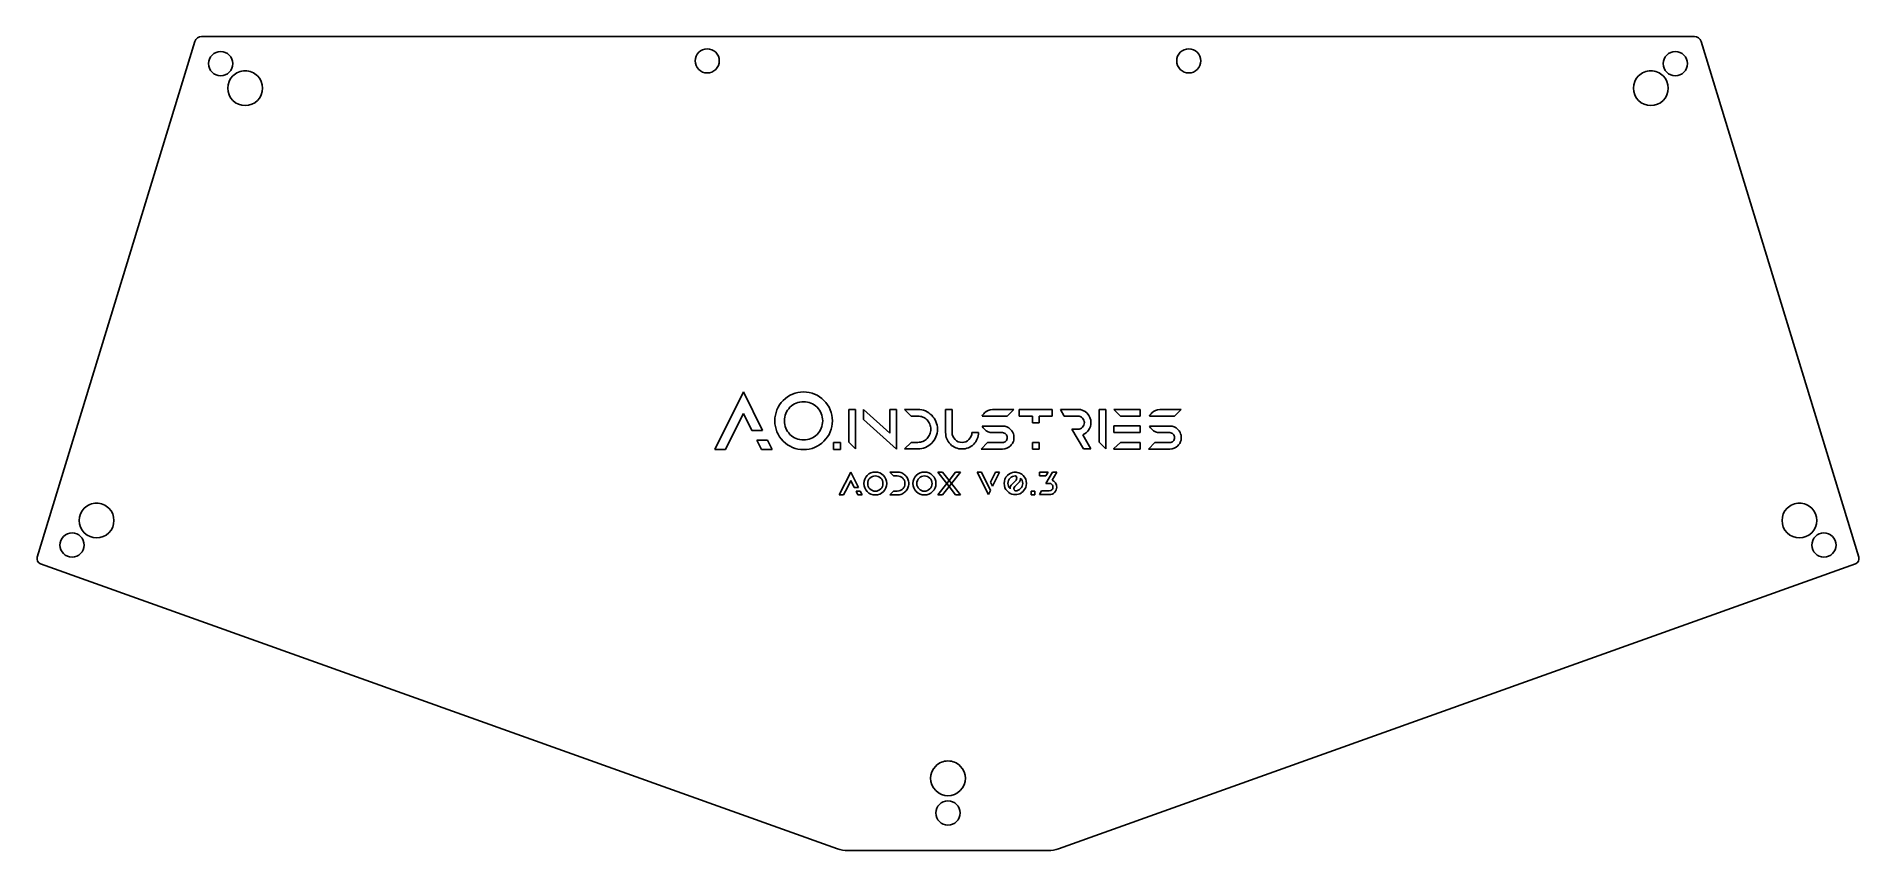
# Model space of a CAD drawing. Extents: x -177 to 177, y -79 to 79.
import ezdxf

# ---------------------------------------------------------------- set-up
doc = ezdxf.new("R2010")
doc.units = 0
doc.layers.add('Bottom', color=7, linetype='CONTINUOUS')

msp = doc.modelspace()

# ---------------------------------------------------------------- linework, layer by layer
at = {"layer": 'Bottom', "color": 4}
for p, q in [((-146.190126, 78.076998), (-176.793879, -22.023651)), ((144.996111, 79.034046), (-144.897189, 79.034046)), ((176.8928, -22.023651), (146.288518, 78.077518)), ((-176.14482, -23.316588), (-21.408353, -78.597326)), ((21.507272, -78.597326), (176.243222, -23.316588)), ((-19.466347, -78.934255), (19.565287, -78.934255))]:
    msp.add_line(p, q, dxfattribs=at)
at = {"layer": 'Bottom', "color": 7}
for p, q in [((-134.040245, 66.622972), (-134.040245, 66.622972)), ((138.91285, 66.622972), (138.91285, 66.622972)), ((-39.671608, 10.050158), (-45.254468, -1.131516)), ((-35.955018, 2.585076), (-39.671608, 10.050158)), ((-24.047419, 8.407196), (-24.047419, 8.407196)), ((-41.314564, 2.585076), (-39.671608, 5.870982)), ((-39.671608, 5.870982), (-38.044603, 2.585076)), ((-17.93002, 6.675195), (-19.191168, 6.675195)), ((-19.191168, 6.675195), (-19.191168, 0.292778)), ((-17.93002, -0.968343), (-17.93002, 6.675195)), ((-11.243145, 2.069336), (-16.342484, 6.66422)), ((-16.342484, 6.66422), (-16.342484, 4.723211)), ((-16.342484, 4.723211), (-9.960078, -1.023185)), ((-11.243145, 6.66422), (-11.243145, 2.069336)), ((-9.960078, 6.66422), (-11.243145, 6.66422)), ((-9.960078, -1.023185), (-9.960078, 6.66422)), ((-5.819617, 6.66422), (-8.374751, 6.66422)), ((-8.374751, 6.66422), (-7.113634, 5.370204)), ((-7.113634, 5.370204), (-5.819617, 5.370204)), ((-2.288455, 4.306588), (-2.288455, 4.30646)), ((0.854078, 6.66422), (-0.407039, 6.66422)), ((-0.407039, 6.66422), (-0.407039, 2.178996)), ((0.854078, 2.178996), (0.854078, 6.66422)), ((6.676685, 5.348281), (11.567684, 5.348281)), ((12.850732, 6.631325), (8.694491, 6.631325)), ((11.567684, 5.348281), (12.850732, 6.631325)), ((13.900609, 6.631325), (13.900609, 5.348281)), ((20.293975, 6.631325), (13.900609, 6.631325)), ((13.900609, 5.348281), (16.455744, 5.348281)), ((16.455744, 5.348281), (16.455744, 4.065188)), ((16.455744, 4.065188), (17.727831, 4.065188)), ((17.727831, 4.065188), (17.727831, 5.348281)), ((17.727831, 5.348281), (20.293975, 5.348281)), ((20.293975, 5.348281), (20.293975, 6.631325)), ((25.256404, 6.66422), (21.889742, 6.66422)), ((21.889742, 6.66422), (22.62448, 5.370204)), ((22.62448, 5.370204), (25.256404, 5.370204)), ((30.668802, 6.675195), (29.407685, 6.675195)), ((29.407685, 6.675195), (29.407685, 0.292778)), ((30.668802, -0.968343), (30.668802, 6.675195)), ((32.256339, 6.66422), (33.517486, 5.370204)), ((37.366667, 6.66422), (32.256339, 6.66422)), ((33.517486, 5.370204), (37.366667, 5.370204)), ((37.366667, 5.370204), (37.366667, 6.66422)), ((39.168743, 5.348281), (44.059722, 5.348281)), ((45.34279, 6.631325), (41.186549, 6.631325)), ((44.059722, 5.348281), (45.34279, 6.631325)), ((-43.180834, -1.131516), (-41.314564, 2.585076)), ((-38.044603, 2.585076), (-35.955018, 2.585076)), ((-35.013908, 0.718806), (-37.103492, 0.718806)), ((-37.103492, 0.718806), (-36.178333, -1.131516)), ((-34.104699, -1.131516), (-35.013908, 0.718806)), ((-25.371355, 1.819427), (-25.371355, 1.819427)), ((-22.200692, 0.268177), (-22.200692, -1.119563)), ((-20.812953, 0.268177), (-22.200692, 0.268177)), ((-22.200692, 0.268177), (-22.200692, -1.119563)), ((-20.812953, 0.268177), (-22.200692, 0.268177)), ((-20.812953, -1.119563), (-20.812953, 0.268177)), ((-20.812953, -1.119563), (-20.812953, 0.268177)), ((-19.191168, 0.292778), (-17.93002, -0.968343)), ((-7.113634, 0.270983), (-8.374751, -1.012084)), ((-5.819617, 0.270983), (-7.113634, 0.270983)), ((5.975347, 2.178996), (4.70326, 2.178996)), ((7.751453, 0.238033), (6.468406, -1.045011)), ((10.613606, 3.429168), (6.676685, 3.429168)), ((10.613666, 0.238033), (7.751453, 0.238033)), ((8.694491, 2.157075), (10.613606, 2.157075)), ((12.192833, 2.771273), (12.192753, 2.771174)), ((17.738811, 0.237959), (16.455744, 0.237959)), ((16.455744, 0.237959), (16.455744, -1.045082)), ((17.738811, -1.045082), (17.738811, 0.237959)), ((25.256404, 2.815044), (24.104947, 2.825124)), ((24.104947, 2.825124), (26.342062, -1.013105)), ((27.811558, -1.013105), (26.232412, 1.739421)), ((27.350969, 2.649634), (27.350969, 2.650538)), ((29.407685, 0.292778), (30.668802, -0.968343)), ((37.366667, 3.451115), (32.256339, 3.451115)), ((32.256339, 3.451115), (32.256339, 2.178996)), ((32.256339, 2.178996), (37.366667, 2.178996)), ((33.517486, 0.259799), (32.256339, -0.913525)), ((37.366667, 0.259799), (33.517486, 0.259799)), ((37.366667, 2.178996), (37.366667, 3.451115)), ((37.366667, -1.023268), (37.366667, 0.259799)), ((40.243291, 0.238033), (38.960234, -1.045011)), ((43.105635, 3.429168), (39.168743, 3.429168)), ((43.105505, 0.238033), (40.243291, 0.238033)), ((41.186549, 2.157075), (43.105635, 2.157075)), ((44.684651, 2.771273), (44.684791, 2.771174)), ((-45.254468, -1.131516), (-43.180834, -1.131516)), ((-36.178333, -1.131516), (-34.104699, -1.131516)), ((-22.200692, -1.119563), (-20.812953, -1.131526)), ((-22.200692, -1.119563), (-20.812953, -1.131526)), ((-20.812953, -1.131526), (-20.812953, -1.119563)), ((-20.812953, -1.119563), (-20.812953, -1.119563)), ((-20.812953, -1.131526), (-20.812953, -1.119563)), ((-20.812953, -1.119563), (-20.812953, -1.119563)), ((-8.374751, -1.012084), (-5.819617, -1.012084)), ((6.468406, -1.045011), (10.613666, -1.045011)), ((16.455744, -1.045082), (17.738811, -1.045082)), ((26.342062, -1.013105), (27.811558, -1.013105)), ((32.256339, -0.913525), (32.256339, -1.023268)), ((32.256339, -1.023268), (37.366667, -1.023268)), ((38.960234, -1.045011), (43.105505, -1.045011)), ((-18.835448, -5.485411), (-21.061323, -9.943527)), ((-17.353642, -8.461728), (-18.835448, -5.485411)), ((-12.493142, -6.140748), (-12.493142, -6.140748)), ((-9.789898, -5.485413), (-11.271695, -5.485413)), ((-11.271695, -5.485413), (-10.540337, -6.235851)), ((-10.540337, -6.235851), (-9.789898, -6.235851)), ((-7.742093, -6.852736), (-7.742093, -6.852736)), ((-2.953173, -6.140455), (-2.953173, -6.140455)), ((-1.004148, -5.48551), (-1.951736, -5.48551)), ((-1.951736, -5.48551), (-0.20919, -7.717747)), ((0.255069, -7.11358), (-1.004148, -5.48551)), ((1.526997, -5.48551), (0.255069, -7.11358)), ((0.732038, -7.717747), (2.468225, -5.48551)), ((2.468225, -5.48551), (1.526997, -5.48551)), ((6.536396, -5.5293), (5.730587, -5.5293)), ((5.730587, -5.5293), (7.900083, -9.868304)), ((6.902115, -6.248335), (6.536396, -5.5293)), ((6.536396, -5.5293), (7.893893, -8.250476)), ((8.302992, -9.056291), (6.536396, -5.5293)), ((7.261634, -6.973569), (6.902115, -6.248335)), ((7.893893, -8.250476), (7.261634, -6.973569)), ((9.25758, -5.5293), (8.302992, -7.432264)), ((8.712101, -8.244277), (10.063388, -5.5293)), ((10.063388, -5.5293), (9.25758, -5.5293)), ((13.254141, -7.054148), (12.491682, -7.816575)), ((14.654988, -6.155356), (14.654988, -6.155356)), ((19.492787, -5.523102), (17.812971, -5.516902)), ((17.812971, -5.516902), (17.812971, -6.242135)), ((17.812971, -6.242135), (19.077478, -6.242135)), ((20.329595, -5.523102), (19.065078, -7.692604)), ((19.077478, -6.242135), (19.492787, -5.523102)), ((20.261405, -7.078944), (21.160203, -5.523102)), ((20.261405, -7.078944), (20.261405, -7.078944)), ((21.160203, -5.523102), (20.329595, -5.523102)), ((-21.061323, -9.943527), (-20.234565, -9.943527)), ((-20.234565, -9.943527), (-19.490487, -8.461728)), ((-19.490487, -8.461728), (-18.835448, -7.151639)), ((-18.835448, -7.151639), (-18.18676, -8.461728)), ((-18.18676, -8.461728), (-17.353642, -8.461728)), ((-16.978422, -9.205807), (-17.811541, -9.205807)), ((-17.811541, -9.205807), (-17.442681, -9.943527)), ((-17.442681, -9.943527), (-16.615923, -9.943527)), ((-16.615923, -9.943527), (-16.978422, -9.205807)), ((-13.020991, -8.767285), (-13.020991, -8.767285)), ((-10.540337, -9.193077), (-11.271695, -9.937157)), ((-11.271695, -9.937157), (-9.789898, -9.937157)), ((-9.789898, -9.193077), (-10.540337, -9.193077)), ((-3.481032, -8.766992), (-3.481032, -8.766992)), ((-0.20919, -7.717747), (-1.951736, -9.937266)), ((-1.951736, -9.937266), (-1.004148, -9.937266)), ((-1.004148, -9.937266), (0.255069, -8.315554)), ((-0.20919, -7.717747), (0.255069, -7.11358)), ((0.255069, -8.315554), (-0.20919, -7.717747)), ((0.255069, -7.11358), (0.732038, -7.717747)), ((0.732038, -7.717747), (0.255069, -8.315554)), ((0.255069, -8.315554), (1.526997, -9.937266)), ((2.468225, -9.937266), (0.732038, -7.717747)), ((1.526997, -9.937266), (2.468225, -9.937266)), ((7.900083, -9.868304), (8.302992, -9.056291)), ((8.302992, -7.432264), (8.712101, -8.244277)), ((12.999941, -8.324859), (13.76236, -7.562433)), ((14.146679, -8.709171), (14.146709, -8.709171)), ((16.190684, -9.19266), (16.190684, -9.911694)), ((16.909723, -9.19266), (16.190684, -9.19266)), ((16.190684, -9.911694), (16.909723, -9.917894)), ((16.909723, -9.911694), (16.909723, -9.19266)), ((16.909723, -9.917894), (16.909723, -9.911694)), ((16.909723, -9.911694), (16.909723, -9.911694)), ((18.22827, -9.136872), (17.812971, -9.862106)), ((17.812971, -9.862106), (19.715936, -9.862106)), ((19.715936, -9.136872), (18.22827, -9.136872)), ((19.065078, -7.692604), (19.715936, -7.692604)), ((-162.896181, -17.286842), (-162.896181, -17.286842)), ((167.767587, -17.286842), (167.767587, -17.286842)), ((2.435453, -67.311931), (2.435453, -67.311931))]:
    msp.add_line(p, q, dxfattribs=at)
at = {"layer": 'Bottom', "color": 4}
for points in [[(-144.897189, 79.034046), (-145.449558, 79.034046), (-146.028627, 78.605217), (-146.190126, 78.076998)], [(146.288518, 78.077518), (146.127038, 78.605737), (145.54845, 79.034046), (144.996111, 79.034046)], [(-143.532412, 73.764727), (-143.532412, 74.387984), (-143.284824, 74.985715), (-142.844115, 75.426424)], [(-142.844115, 75.426424), (-142.403405, 75.867134), (-141.805675, 76.114722), (-141.182417, 76.114722)], [(-141.182417, 76.114722), (-140.55916, 76.114722), (-139.96143, 75.867134), (-139.52072, 75.426424)], [(-139.52072, 75.426424), (-139.080011, 74.985715), (-138.832423, 74.387984), (-138.832423, 73.764727)], [(-49.054331, 74.300729), (-49.054331, 74.923986), (-48.806743, 75.521717), (-48.366034, 75.962426)], [(-48.366034, 75.962426), (-47.925324, 76.403136), (-47.327594, 76.650724), (-46.704337, 76.650724)], [(-46.704337, 76.650724), (-46.081079, 76.650724), (-45.483349, 76.403136), (-45.042639, 75.962426)], [(-45.042639, 75.962426), (-44.60193, 75.521717), (-44.354342, 74.923986), (-44.354342, 74.300729)], [(44.453242, 74.300729), (44.453242, 74.923986), (44.70083, 75.521717), (45.141539, 75.962426)], [(45.141539, 75.962426), (45.582249, 76.403136), (46.179979, 76.650724), (46.803236, 76.650724)], [(46.803236, 76.650724), (47.426494, 76.650724), (48.024224, 76.403136), (48.464934, 75.962426)], [(48.464934, 75.962426), (48.905643, 75.521717), (49.153231, 74.923986), (49.153231, 74.300729)], [(138.931629, 73.764719), (138.931629, 74.387977), (139.179217, 74.985707), (139.619927, 75.426417)], [(139.619927, 75.426417), (140.060636, 75.867126), (140.658367, 76.114714), (141.281624, 76.114714)], [(141.281624, 76.114714), (141.904882, 76.114714), (142.502612, 75.867126), (142.943321, 75.426417)], [(142.943321, 75.426417), (143.384031, 74.985707), (143.631619, 74.387977), (143.631619, 73.764719)], [(-142.844115, 72.10303), (-143.284824, 72.543739), (-143.532412, 73.14147), (-143.532412, 73.764727)], [(-141.182417, 71.414732), (-141.805675, 71.414732), (-142.403405, 71.66232), (-142.844115, 72.10303)], [(-139.52072, 72.10303), (-139.96143, 71.66232), (-140.55916, 71.414732), (-141.182417, 71.414732)], [(-138.832423, 73.764727), (-138.832423, 73.14147), (-139.080011, 72.543739), (-139.52072, 72.10303)], [(-48.366034, 72.639032), (-48.806743, 73.079741), (-49.054331, 73.677472), (-49.054331, 74.300729)], [(-46.704337, 71.950734), (-47.327594, 71.950734), (-47.925324, 72.198322), (-48.366034, 72.639032)], [(-45.042639, 72.639032), (-45.483349, 72.198322), (-46.081079, 71.950734), (-46.704337, 71.950734)], [(-44.354342, 74.300729), (-44.354342, 73.677472), (-44.60193, 73.079741), (-45.042639, 72.639032)], [(45.141539, 72.639032), (44.70083, 73.079741), (44.453242, 73.677472), (44.453242, 74.300729)], [(46.803236, 71.950734), (46.179979, 71.950734), (45.582249, 72.198322), (45.141539, 72.639032)], [(48.464934, 72.639032), (48.024224, 72.198322), (47.426494, 71.950734), (46.803236, 71.950734)], [(49.153231, 74.300729), (49.153231, 73.677472), (48.905643, 73.079741), (48.464934, 72.639032)], [(139.619927, 72.103022), (139.179217, 72.543732), (138.931629, 73.141462), (138.931629, 73.764719)], [(141.281624, 71.414725), (140.658367, 71.414725), (140.060636, 71.662313), (139.619927, 72.103022)], [(142.943321, 72.103022), (142.502612, 71.662313), (141.904882, 71.414725), (141.281624, 71.414725)], [(143.631619, 73.764719), (143.631619, 73.141462), (143.384031, 72.543732), (142.943321, 72.103022)], [(-171.699521, -17.993873), (-171.258811, -17.553164), (-170.661081, -17.305576), (-170.037823, -17.305576)], [(-170.037823, -17.305576), (-169.414566, -17.305576), (-168.816836, -17.553164), (-168.376126, -17.993873)], [(168.474737, -17.993881), (168.915446, -17.553172), (169.513177, -17.305584), (170.136434, -17.305584)], [(170.136434, -17.305584), (170.759691, -17.305584), (171.357422, -17.553172), (171.798131, -17.993881)], [(-172.387818, -19.65557), (-172.387818, -19.032313), (-172.14023, -18.434583), (-171.699521, -17.993873)], [(-170.037823, -22.005561), (-171.335688, -22.005561), (-172.387816, -20.953435), (-172.387818, -19.65557)], [(-167.687829, -19.65557), (-167.687831, -20.953435), (-168.739959, -22.005561), (-170.037823, -22.005561)], [(-168.376126, -17.993873), (-167.935417, -18.434583), (-167.687829, -19.032313), (-167.687829, -19.65557)], [(167.786439, -19.655578), (167.786439, -19.032321), (168.034027, -18.434591), (168.474737, -17.993881)], [(170.136434, -22.005571), (168.838568, -22.005571), (167.78644, -20.953444), (167.786439, -19.655578)], [(172.486429, -19.655578), (172.486428, -20.953444), (171.434299, -22.005571), (170.136434, -22.005571)], [(171.798131, -17.993881), (172.238841, -18.434591), (172.486429, -19.032321), (172.486429, -19.655578)], [(-176.793879, -22.023651), (-176.955368, -22.55187), (-176.664979, -23.130759), (-176.14482, -23.316588)], [(176.243222, -23.316588), (176.763371, -23.130759), (177.05428, -22.55187), (176.8928, -22.023651)], [(-2.300555, -71.650471), (-2.300555, -70.352609), (-1.248433, -69.300482), (0.04943, -69.300477)], [(0.04943, -69.300477), (0.672687, -69.300477), (1.270418, -69.548065), (1.711127, -69.988774)], [(1.711127, -69.988774), (2.151837, -70.429484), (2.399425, -71.027214), (2.399425, -71.650471)], [(0.04943, -74.000466), (-1.248433, -74.000461), (-2.300555, -72.948334), (-2.300555, -71.650471)], [(1.711127, -73.312169), (1.270418, -73.752878), (0.672687, -74.000466), (0.04943, -74.000466)], [(2.399425, -71.650471), (2.399425, -72.273729), (2.151837, -72.871459), (1.711127, -73.312169)], [(-21.408353, -78.597326), (-20.888184, -78.783156), (-20.018716, -78.934255), (-19.466347, -78.934255)], [(19.565287, -78.934255), (20.117625, -78.934255), (20.987104, -78.783156), (21.507272, -78.597326)]]:
    msp.add_open_spline(points, degree=3, dxfattribs=at)
at = {"layer": 'Bottom', "color": 7}
for points in [[(-138.813203, 66.622972), (-140.131219, 67.940988), (-140.13122, 70.077915), (-138.813205, 71.395932)], [(-138.813205, 71.395932), (-138.180271, 72.028866), (-137.321828, 72.384444), (-136.426725, 72.384444)], [(-136.426725, 72.384444), (-135.531621, 72.384444), (-134.673179, 72.028866), (-134.040245, 71.395932)], [(-134.040245, 71.395932), (-132.722229, 70.077916), (-132.722229, 67.940989), (-134.040245, 66.622972)], [(134.139893, 66.622972), (132.821876, 67.940988), (132.821875, 70.077915), (134.139891, 71.395932)], [(134.139891, 71.395932), (134.772825, 72.028866), (135.631267, 72.384444), (136.526371, 72.384444)], [(136.526371, 72.384444), (137.421474, 72.384444), (138.279917, 72.028866), (138.91285, 71.395932)], [(138.91285, 71.395932), (140.230867, 70.077916), (140.230867, 67.940989), (138.91285, 66.622972)], [(-134.040245, 66.622972), (-135.358261, 65.304957), (-137.495187, 65.304957), (-138.813203, 66.622972)], [(138.91285, 66.622972), (137.594834, 65.304957), (135.457909, 65.304957), (134.139893, 66.622972)], [(-31.943179, 8.407196), (-33.027848, 7.306575), (-33.570184, 5.998594), (-33.570184, 4.451347)], [(-27.987323, 10.050158), (-29.550524, 10.050158), (-30.858509, 9.491869), (-31.943179, 8.407196)], [(-31.703913, 4.451347), (-31.703913, 5.47221), (-31.352991, 6.349513), (-30.635195, 7.083267)], [(-30.635195, 7.083267), (-29.901447, 7.817011), (-29.00819, 8.16793), (-27.987323, 8.16793)], [(-24.047419, 8.407196), (-25.13209, 9.491869), (-26.456024, 10.050158), (-27.987323, 10.050158)], [(-27.987323, 8.16793), (-26.982408, 8.16793), (-26.105102, 7.817011), (-25.371355, 7.083267)], [(-25.371355, 7.083267), (-24.637608, 6.349513), (-24.286685, 5.47221), (-24.286685, 4.451347)], [(-22.388513, 4.451347), (-22.404461, 5.998594), (-22.946798, 7.306575), (-24.047419, 8.407196)], [(-33.570184, 4.451347), (-33.570184, 2.920048), (-33.027848, 1.59611), (-31.943179, 0.511436)], [(-30.635195, 1.819427), (-31.352991, 2.553171), (-31.703913, 3.446432), (-31.703913, 4.451347)], [(-24.286685, 4.451347), (-24.286685, 3.446432), (-24.637608, 2.553171), (-25.371355, 1.819427)], [(-24.047419, 0.511436), (-22.946798, 1.59611), (-22.388513, 2.904091), (-22.388513, 4.451347)], [(-4.33915, 6.357184), (-4.810719, 6.554507), (-5.304178, 6.66422), (-5.819617, 6.66422)], [(-5.819617, 5.370204), (-5.479658, 5.370204), (-5.150679, 5.304274), (-4.843619, 5.172881)], [(-4.843619, 5.172881), (-4.53655, 5.041253), (-4.262391, 4.854868), (-4.021141, 4.62457)], [(-3.121903, 5.523712), (-3.472812, 5.874642), (-3.878581, 6.148809), (-4.33915, 6.357184)], [(-4.021141, 4.62457), (-3.790842, 4.383452), (-3.604422, 4.120109), (-3.472812, 3.802097)], [(-3.472812, 3.802097), (-3.341183, 3.495034), (-3.275483, 3.166051), (-3.275483, 2.826091)], [(-2.288455, 4.30646), (-2.496854, 4.767054), (-2.770964, 5.172804), (-3.121903, 5.523712)], [(-1.992366, 2.826145), (-1.992366, 3.341558), (-2.091065, 3.835047), (-2.288455, 4.306588)], [(7.115334, 5.973357), (6.928825, 5.786847), (6.775405, 5.578556), (6.676685, 5.348281)], [(8.694491, 6.631325), (8.069412, 6.631325), (7.543033, 6.41185), (7.115334, 5.973357)], [(27.05488, 5.907539), (26.550441, 6.412002), (25.958233, 6.66422), (25.256404, 6.66422)], [(25.256404, 5.370204), (25.596353, 5.370204), (25.903423, 5.249647), (26.144662, 4.997352)], [(26.144662, 4.997352), (26.396912, 4.745231), (26.528501, 4.449019), (26.528501, 4.098086)], [(26.528501, 4.098086), (26.528501, 3.747205), (26.396872, 3.451115), (26.144662, 3.198873)], [(27.811558, 4.098086), (27.811558, 4.799949), (27.559319, 5.403102), (27.05488, 5.907539)], [(27.350969, 2.650538), (27.658039, 3.089183), (27.811558, 3.571701), (27.811558, 4.098086)], [(39.607392, 5.973357), (39.420883, 5.786847), (39.267433, 5.578556), (39.168743, 5.348281)], [(41.186549, 6.631325), (40.56148, 6.631325), (40.035091, 6.41185), (39.607392, 5.973357)], [(-31.943179, 0.511436), (-30.858509, -0.573227), (-29.534574, -1.131516), (-27.987323, -1.131516)], [(-27.987323, 0.734754), (-29.00819, 0.734754), (-29.901447, 1.101631), (-30.635195, 1.819427)], [(-25.371355, 1.819427), (-26.105102, 1.101631), (-26.982408, 0.734754), (-27.987323, 0.734754)], [(-27.987323, -1.131516), (-26.456024, -1.131516), (-25.13209, -0.573227), (-24.047419, 0.511436)], [(-4.832639, 0.468307), (-5.139699, 0.336936), (-5.468688, 0.270983), (-5.819617, 0.270983)], [(-4.021141, 1.01664), (-4.251441, 0.786344), (-4.52558, 0.599916), (-4.832639, 0.468307)], [(-4.33915, -0.715995), (-3.867611, -0.507595), (-3.461862, -0.233479), (-3.110923, 0.117453)], [(-3.472812, 1.839114), (-3.604442, 1.532052), (-3.779872, 1.257909), (-4.021141, 1.01664)], [(-3.275483, 2.826091), (-3.275483, 2.475162), (-3.341383, 2.146176), (-3.472812, 1.839114)], [(-3.110923, 0.117453), (-2.770964, 0.468359), (-2.496804, 0.874134), (-2.288455, 1.334728)], [(-2.288455, 1.334728), (-2.091125, 1.80627), (-1.992366, 2.299759), (-1.992366, 2.826145)], [(-0.407039, 2.178996), (-0.407039, 1.301678), (-0.09998, 0.545021), (0.514119, -0.091026)], [(1.413357, 0.830136), (1.040508, 1.20299), (0.854078, 1.652612), (0.854078, 2.178996)], [(2.773194, 0.259906), (2.246805, 0.259906), (1.786216, 0.45723), (1.413357, 0.830136)], [(4.122051, 0.830136), (3.749202, 0.457283), (3.299583, 0.259906), (2.773194, 0.259906)], [(4.70326, 2.178996), (4.70326, 1.652612), (4.50593, 1.20299), (4.122051, 0.830136)], [(5.043219, -0.091026), (5.668317, 0.534048), (5.975347, 1.29073), (5.975347, 2.178996)], [(6.676685, 3.429168), (6.786425, 3.198873), (6.928935, 3.00147), (7.115334, 2.80407)], [(7.115334, 2.80407), (7.554003, 2.376397), (8.080392, 2.157075), (8.694491, 2.157075)], [(12.192753, 2.771174), (11.754114, 3.209845), (11.227725, 3.429168), (10.613606, 3.429168)], [(10.613606, 2.157075), (10.876796, 2.157075), (11.096115, 2.058405), (11.282545, 1.871934)], [(10.986526, 0.314803), (10.865966, 0.271013), (10.745156, 0.238033), (10.613666, 0.238033)], [(11.293585, 0.512127), (11.205785, 0.424267), (11.107075, 0.358594), (10.986526, 0.314803)], [(11.282545, 1.871934), (11.479875, 1.67461), (11.567684, 1.45521), (11.567684, 1.192042)], [(11.501985, 0.819162), (11.458185, 0.698604), (11.381435, 0.599941), (11.293585, 0.512127)], [(11.567684, 1.192042), (11.567684, 1.060414), (11.544984, 0.939899), (11.501985, 0.819162)], [(12.642452, 2.157172), (12.532702, 2.376648), (12.379253, 2.584844), (12.192833, 2.771273)], [(12.192833, -0.38704), (12.390153, -0.189717), (12.532782, 0.018733), (12.642452, 0.238033)], [(12.861672, 1.192141), (12.861672, 1.543048), (12.784872, 1.861084), (12.642452, 2.157172)], [(12.642452, 0.238033), (12.784912, 0.534121), (12.861672, 0.852156), (12.861672, 1.192141)], [(26.144662, 3.198873), (25.903293, 2.946727), (25.596353, 2.815044), (25.256404, 2.815044)], [(26.232412, 1.739421), (26.682021, 1.914839), (27.05488, 2.221937), (27.350969, 2.649634)], [(39.168743, 3.429168), (39.278493, 3.198873), (39.420943, 3.00147), (39.607392, 2.80407)], [(39.607392, 2.80407), (40.046041, 2.376397), (40.57242, 2.157075), (41.186549, 2.157075)], [(43.478354, 0.314803), (43.357794, 0.271013), (43.236984, 0.238033), (43.105505, 0.238033)], [(44.684791, 2.771174), (44.246152, 3.209845), (43.719753, 3.429168), (43.105635, 3.429168)], [(43.105635, 2.157075), (43.368834, 2.157075), (43.588183, 2.058405), (43.774603, 1.871934)], [(43.785423, 0.512127), (43.697623, 0.424267), (43.598913, 0.358594), (43.478354, 0.314803)], [(43.774603, 1.871934), (43.971923, 1.67461), (44.059722, 1.45521), (44.059722, 1.192042)], [(43.993823, 0.819162), (43.950023, 0.698604), (43.873263, 0.599941), (43.785423, 0.512127)], [(44.059722, 1.192042), (44.059722, 1.060414), (44.037022, 0.939899), (43.993823, 0.819162)], [(45.13427, 2.157172), (45.02452, 2.376648), (44.871081, 2.584844), (44.684651, 2.771273)], [(44.684651, -0.38704), (44.881971, -0.189717), (45.02461, 0.018733), (45.13427, 0.238033)], [(45.35374, 1.192141), (45.35374, 1.543048), (45.27694, 1.861084), (45.13427, 2.157172)], [(45.13427, 0.238033), (45.27673, 0.534121), (45.35374, 0.852156), (45.35374, 1.192141)], [(-5.819617, -1.012084), (-5.304178, -1.012084), (-4.810719, -0.913414), (-4.33915, -0.715995)], [(0.514119, -0.091026), (1.150167, -0.70515), (1.906846, -1.012211), (2.773194, -1.012211)], [(2.773194, -1.012211), (3.650512, -1.012211), (4.40717, -0.70515), (5.043219, -0.091026)], [(10.613666, -1.045011), (11.227775, -1.045011), (11.754154, -0.825537), (12.192833, -0.38704)], [(43.105505, -1.045011), (43.719613, -1.045011), (44.246002, -0.825537), (44.684651, -0.38704)], [(-15.641165, -6.140748), (-16.073624, -6.579563), (-16.289854, -7.101054), (-16.289854, -7.717941)], [(-14.063969, -5.485704), (-14.687217, -5.485704), (-15.208706, -5.708291), (-15.641165, -6.140748)], [(-15.545776, -7.717941), (-15.545776, -7.310924), (-15.405856, -6.961143), (-15.119677, -6.668599)], [(-15.119677, -6.668599), (-14.827127, -6.376054), (-14.470988, -6.236142), (-14.063969, -6.236142)], [(-12.493142, -6.140748), (-12.925591, -5.708291), (-13.45345, -5.485704), (-14.063969, -5.485704)], [(-14.063969, -6.236142), (-13.66331, -6.236142), (-13.313531, -6.376054), (-13.020991, -6.668599)], [(-13.020991, -6.668599), (-12.728442, -6.961143), (-12.588532, -7.310924), (-12.588532, -7.717941)], [(-11.831744, -7.717941), (-11.837744, -7.101054), (-12.054333, -6.579563), (-12.493142, -6.140748)], [(-8.93134, -5.66348), (-9.20481, -5.549013), (-9.490989, -5.485413), (-9.789898, -5.485413)], [(-9.789898, -6.235851), (-9.592749, -6.235851), (-9.401959, -6.274011), (-9.22389, -6.350319)], [(-9.22389, -6.350319), (-9.04582, -6.426629), (-8.88683, -6.534753), (-8.746911, -6.668302)], [(-8.225422, -6.146813), (-8.428931, -5.943306), (-8.664241, -5.784314), (-8.93134, -5.66348)], [(-8.746911, -6.668302), (-8.613371, -6.808214), (-8.505251, -6.960846), (-8.428931, -7.145275)], [(-7.742093, -6.852736), (-7.862923, -6.58563), (-8.021912, -6.350323), (-8.225422, -6.146813)], [(-7.570383, -7.711288), (-7.570383, -7.412385), (-7.627583, -7.126201), (-7.742093, -6.852736)], [(-6.101206, -6.140455), (-6.533656, -6.57927), (-6.749885, -7.100761), (-6.749885, -7.717648)], [(-4.52401, -5.485411), (-5.147259, -5.485411), (-5.668747, -5.707998), (-6.101206, -6.140455)], [(-6.005807, -7.717648), (-6.005807, -7.310631), (-5.865897, -6.96085), (-5.579708, -6.668306)], [(-5.579708, -6.668306), (-5.287168, -6.375761), (-4.931029, -6.235849), (-4.52401, -6.235849)], [(-2.953173, -6.140455), (-3.385633, -5.707998), (-3.913481, -5.485411), (-4.52401, -5.485411)], [(-4.52401, -6.235849), (-4.123351, -6.235849), (-3.773572, -6.375761), (-3.481032, -6.668306)], [(-3.481032, -6.668306), (-3.188483, -6.96085), (-3.048573, -7.310631), (-3.048573, -7.717648)], [(-2.291775, -7.717648), (-2.297775, -7.100761), (-2.514364, -6.57927), (-2.953173, -6.140455)], [(11.586694, -6.15536), (11.165185, -6.576863), (10.954436, -7.091345), (10.960636, -7.686409)], [(12.020593, -5.814439), (11.871824, -5.907419), (11.723064, -6.018992), (11.586694, -6.15536)], [(11.679674, -7.686405), (11.679674, -7.289696), (11.822234, -6.948775), (12.101173, -6.669838)], [(13.123941, -5.523106), (12.714832, -5.516906), (12.349113, -5.616086), (12.020593, -5.814439)], [(12.101173, -6.669838), (12.380113, -6.384704), (12.727232, -6.248335), (13.130141, -6.242136)], [(13.47106, -5.547896), (13.35948, -5.535496), (13.241711, -5.523106), (13.123941, -5.523106)], [(13.130141, -6.242136), (13.154941, -6.242136), (13.185941, -6.248336), (13.216941, -6.248336)], [(13.216941, -6.248336), (13.229341, -6.260736), (13.241741, -6.266936), (13.254141, -6.279326)], [(13.254141, -6.279326), (13.35951, -6.384702), (13.4153, -6.514872), (13.4153, -6.663638)], [(13.4153, -6.663638), (13.4213, -6.812404), (13.3657, -6.942574), (13.254141, -7.054148)], [(14.654988, -6.155356), (14.320268, -5.814435), (13.923559, -5.616081), (13.47106, -5.547896)], [(13.76236, -7.562433), (14.010309, -7.314491), (14.134279, -7.016958), (14.134279, -6.669838)], [(14.134279, -6.669838), (14.134279, -6.663638), (14.134279, -6.663638), (14.134279, -6.657438)], [(14.134279, -6.657438), (14.140279, -6.663638), (14.140279, -6.663638), (14.146679, -6.669838)], [(14.146679, -6.669838), (14.425608, -6.948775), (14.568178, -7.289696), (14.574378, -7.686405)], [(15.287246, -7.686405), (15.293246, -7.091341), (15.082687, -6.576859), (14.654988, -6.155356)], [(20.899864, -7.599625), (20.732494, -7.357881), (20.521745, -7.18432), (20.261405, -7.078944)], [(-16.289854, -7.717941), (-16.289854, -8.328468), (-16.073624, -8.856318), (-15.641165, -9.288775)], [(-15.641165, -9.288775), (-15.208706, -9.721232), (-14.680857, -9.94382), (-14.063969, -9.94382)], [(-15.119677, -8.767285), (-15.405856, -8.474739), (-15.545776, -8.1186), (-15.545776, -7.717941)], [(-14.063969, -9.19974), (-14.470988, -9.19974), (-14.827127, -9.053462), (-15.119677, -8.767285)], [(-13.020991, -8.767285), (-13.313531, -9.053468), (-13.66331, -9.19974), (-14.063969, -9.19974)], [(-14.063969, -9.94382), (-13.45345, -9.94382), (-12.925591, -9.721232), (-12.493142, -9.288775)], [(-12.588532, -7.717941), (-12.588532, -8.1186), (-12.728442, -8.474739), (-13.020991, -8.767285)], [(-12.493142, -9.288775), (-12.054333, -8.856318), (-11.831744, -8.334828), (-11.831744, -7.717941)], [(-9.21753, -9.078609), (-9.395599, -9.154919), (-9.586389, -9.193077), (-9.789898, -9.193077)], [(-9.789898, -9.937157), (-9.490989, -9.937157), (-9.20481, -9.879927), (-8.93134, -9.765455)], [(-8.746911, -8.760628), (-8.88046, -8.894173), (-9.03946, -9.002293), (-9.21753, -9.078609)], [(-8.93134, -9.765455), (-8.657881, -9.644622), (-8.422571, -9.485632), (-8.219062, -9.282122)], [(-8.428931, -8.283653), (-8.505231, -8.46172), (-8.607001, -8.620714), (-8.746911, -8.760628)], [(-8.428931, -7.145275), (-8.352632, -7.323343), (-8.314462, -7.514134), (-8.314462, -7.711284)], [(-8.314462, -7.711284), (-8.314462, -7.914793), (-8.352662, -8.105583), (-8.428931, -8.283653)], [(-8.219062, -9.282122), (-8.021912, -9.078613), (-7.862923, -8.843307), (-7.742093, -8.576202)], [(-7.742093, -8.576202), (-7.627623, -8.302737), (-7.570383, -8.016551), (-7.570383, -7.711288)], [(-6.749885, -7.717648), (-6.749885, -8.328175), (-6.533656, -8.856025), (-6.101206, -9.288482)], [(-6.101206, -9.288482), (-5.668747, -9.720939), (-5.140899, -9.943527), (-4.52401, -9.943527)], [(-5.579708, -8.766992), (-5.865897, -8.474446), (-6.005807, -8.118307), (-6.005807, -7.717648)], [(-4.52401, -9.199447), (-4.931029, -9.199447), (-5.287168, -9.053169), (-5.579708, -8.766992)], [(-3.481032, -8.766992), (-3.773572, -9.053175), (-4.123351, -9.199447), (-4.52401, -9.199447)], [(-4.52401, -9.943527), (-3.913481, -9.943527), (-3.385633, -9.720939), (-2.953173, -9.288482)], [(-3.048573, -7.717648), (-3.048573, -8.118307), (-3.188483, -8.474446), (-3.481032, -8.766992)], [(-2.953173, -9.288482), (-2.514364, -8.856025), (-2.291775, -8.334535), (-2.291775, -7.717648)], [(10.960636, -7.686409), (10.954636, -8.29387), (11.165185, -8.808351), (11.586694, -9.229855)], [(11.586694, -9.229855), (11.933814, -9.570777), (12.330523, -9.775329), (12.789212, -9.831117)], [(12.101173, -8.709171), (11.822234, -8.430234), (11.685864, -8.089312), (11.679674, -7.686405)], [(12.119773, -8.727771), (12.113773, -8.721571), (12.107373, -8.715371), (12.101173, -8.709171)], [(12.491682, -7.816575), (12.243743, -8.064518), (12.119773, -8.36205), (12.119773, -8.709171)], [(12.119773, -8.709171), (12.119773, -8.715371), (12.119773, -8.721571), (12.119773, -8.727771)], [(12.789212, -9.831117), (12.900791, -9.849707), (13.006161, -9.855907), (13.123941, -9.855907)], [(12.844972, -8.709171), (12.844972, -8.560404), (12.894571, -8.430234), (12.999941, -8.324859)], [(12.999941, -9.093482), (12.894561, -8.994302), (12.844972, -8.864134), (12.844972, -8.709171)], [(13.043341, -9.130672), (13.030941, -9.118272), (13.012341, -9.105882), (12.999941, -9.093482)], [(13.130141, -9.136872), (13.099141, -9.136872), (13.068141, -9.130672), (13.043341, -9.130672)], [(13.123941, -9.855907), (13.53304, -9.855907), (13.904959, -9.756727), (14.233488, -9.558376)], [(14.146709, -8.709171), (13.867769, -8.988106), (13.52685, -9.130674), (13.130141, -9.136872)], [(14.574378, -7.686405), (14.568378, -8.089312), (14.425608, -8.430234), (14.146679, -8.709171)], [(14.233488, -9.558376), (14.382248, -9.465396), (14.524818, -9.353822), (14.654988, -9.223653)], [(14.654988, -9.223653), (15.082687, -8.795951), (15.293436, -8.287667), (15.287246, -7.686405)], [(19.715936, -7.692604), (19.908086, -7.692604), (20.081646, -7.760784), (20.218015, -7.903356)], [(20.218015, -8.92612), (20.081646, -9.062489), (19.908086, -9.136872), (19.715936, -9.136872)], [(19.715936, -9.862106), (20.112645, -9.862106), (20.447365, -9.719538), (20.732494, -9.434404)], [(20.218015, -7.903356), (20.360585, -8.045922), (20.434965, -8.219483), (20.434965, -8.417837)], [(20.434965, -8.417837), (20.434965, -8.609993), (20.360565, -8.783554), (20.218015, -8.92612)], [(20.732494, -9.434404), (21.017633, -9.14927), (21.160203, -8.814546), (21.160203, -8.417837)], [(21.160203, -8.417837), (21.160203, -8.114107), (21.073403, -7.84137), (20.899864, -7.599625)], [(-167.669139, -17.286842), (-168.987156, -15.968826), (-168.987156, -13.831899), (-167.669141, -12.513882)], [(-167.669141, -12.513882), (-167.036207, -11.880948), (-166.177765, -11.52537), (-165.282661, -11.52537)], [(-165.282661, -11.52537), (-164.387557, -11.52537), (-163.529115, -11.880948), (-162.896181, -12.513882)], [(-162.896181, -12.513882), (-161.578165, -13.831899), (-161.578165, -15.968825), (-162.896181, -17.286842)], [(162.994629, -17.286842), (161.676612, -15.968826), (161.676611, -13.831899), (162.994627, -12.513882)], [(162.994627, -12.513882), (163.627561, -11.880948), (164.486003, -11.52537), (165.381107, -11.52537)], [(165.381107, -11.52537), (166.27621, -11.52537), (167.134653, -11.880948), (167.767587, -12.513882)], [(167.767587, -12.513882), (169.085603, -13.831899), (169.085603, -15.968825), (167.767587, -17.286842)], [(-162.896181, -17.286842), (-164.214197, -18.604857), (-166.351123, -18.604857), (-167.669139, -17.286842)], [(167.767587, -17.286842), (166.44957, -18.604857), (164.312645, -18.604857), (162.994629, -17.286842)], [(-2.337505, -67.311931), (-3.655522, -65.993915), (-3.655523, -63.856988), (-2.337507, -62.538972)], [(-2.337507, -62.538972), (-1.704573, -61.906038), (-0.846131, -61.550459), (0.048973, -61.550459)], [(0.048973, -61.550459), (0.944076, -61.550459), (1.802519, -61.906038), (2.435453, -62.538972)], [(2.435453, -62.538972), (3.753469, -63.856988), (3.753469, -65.993915), (2.435453, -67.311931)], [(2.435453, -67.311931), (1.117437, -68.629946), (-1.019489, -68.629946), (-2.337505, -67.311931)]]:
    msp.add_open_spline(points, degree=3, dxfattribs=at)

doc.saveas('drawing.dxf')
